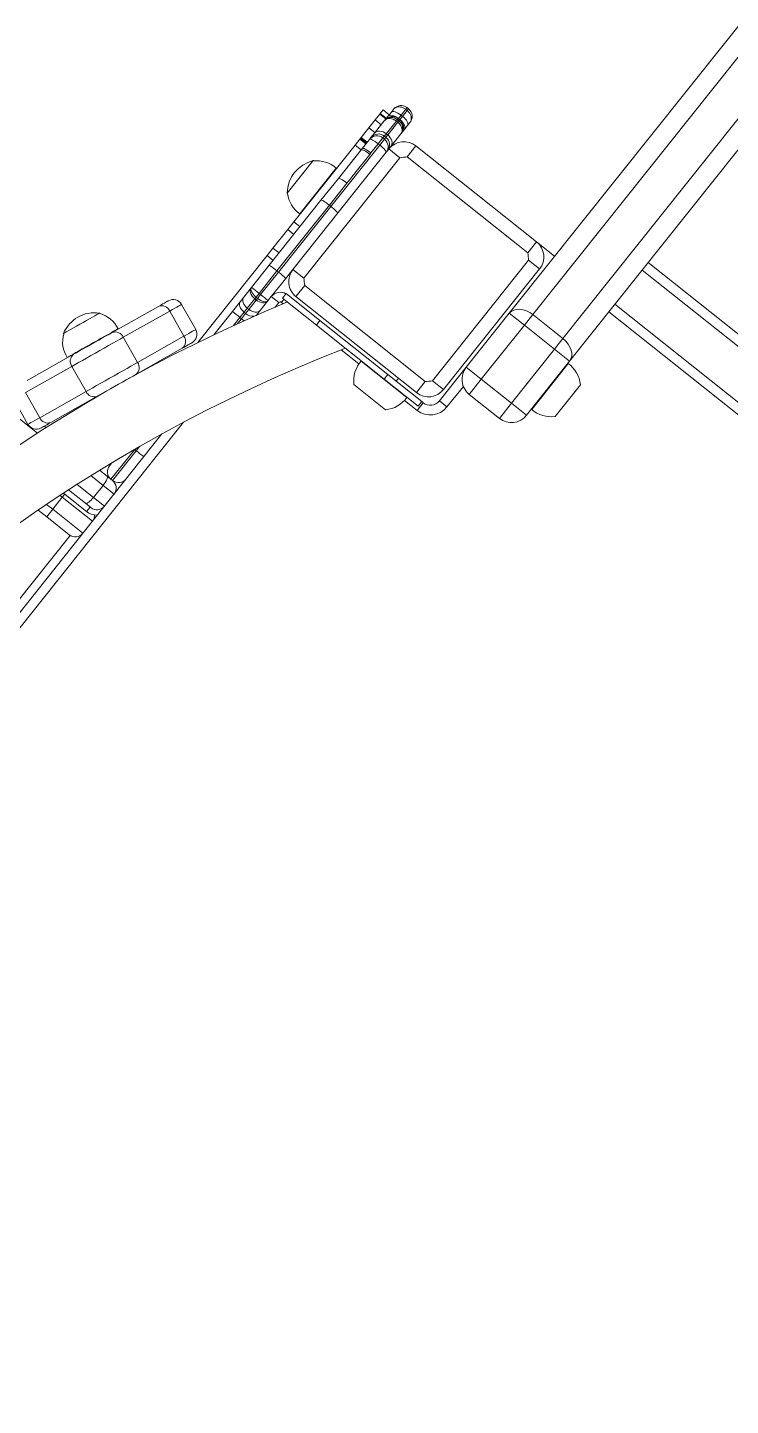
# Model space of a CAD drawing. Header units: millimetres. Extents: x -229914 to 856942, y -268655 to 87212.
# Drawn here: x -141990 to -141625, y 22573 to 23288 of the extents above; entities that cross this region are included whole.
import ezdxf

# ---------------------------------------------------------------- set-up
doc = ezdxf.new("R2010")
doc.units = ezdxf.units.MM

# ---------------------------------------------------------------- blocks, each defined once
blk = doc.blocks.new('Т912NEW')
at = {"color": 7, "linetype": 'Continuous', "lineweight": 15}
for p, q in [((-2987.25, -1042.63), (-2987.25, -509.8)), ((-2947.25, -507.9), (-2947.25, -1042.63)), ((-2231.25, -982.1), (-2947.25, -982.1)), ((-3094.25, -992.16), (-3095.25, -992.16)), ((-3095.25, -993.27), (-3095.25, -997.15)), ((-3094.25, -993.27), (-3095.25, -993.27)), ((-3094.25, -997.15), (-3094.25, -993.27)), ((-3100.25, -1000.82), (-3104.25, -1000.82)), ((-3104.25, -1003.22), (-3104.25, -1000.82)), ((-3100.25, -999.27), (-3100.25, -997.28)), ((-3100.25, -1002.02), (-3100.25, -999.27)), ((-3095.25, -997.15), (-3095.25, -999.35)), ((-3094.25, -997.15), (-3095.25, -997.15)), ((-3094.25, -999.35), (-3095.25, -999.35)), ((-3094.25, -999.5), (-3095.25, -999.5)), ((-3095.25, -999.51), (-3095.25, -999.5)), ((-3095.25, -1000.24), (-3095.25, -1001.1)), ((-3094.25, -1000.24), (-3095.25, -1000.24)), ((-3095.25, -1001.1), (-3095.25, -1009.51)), ((-3094.25, -1001.1), (-3095.25, -1001.1)), ((-3094.25, -999.35), (-3094.25, -997.15)), ((-3094.25, -999.5), (-3094.25, -999.51)), ((-3094.25, -1001.1), (-3094.25, -1000.24)), ((-3094.25, -1009.51), (-3094.25, -1001.1)), ((-3089.25, -997.28), (-3089.25, -999.27)), ((-3089.25, -999.27), (-3089.25, -1002.02)), ((-3100.25, -1003.22), (-3104.25, -1003.22)), ((-3104.25, -1003.62), (-3104.25, -1003.22)), ((-3100.25, -1003.62), (-3104.25, -1003.62)), ((-3104.25, -1007.52), (-3104.25, -1003.62)), ((-3100.25, -1007.52), (-3104.25, -1007.52)), ((-3104.25, -1012.72), (-3104.25, -1007.52)), ((-3100.25, -1004.5), (-3100.25, -1002.02)), ((-3100.25, -1004.83), (-3100.25, -1004.5)), ((-3100.25, -1013.24), (-3100.25, -1004.83)), ((-3089.25, -1002.02), (-3089.25, -1004.5)), ((-3089.25, -1004.5), (-3089.25, -1004.83)), ((-3089.25, -1004.83), (-3089.25, -1013.24)), ((-3079.25, -1004.83), (-3079.25, -1012.16)), ((-3079.25, -1004.83), (-2999.25, -1004.83)), ((-2999.25, -1012.16), (-2999.25, -1004.83)), ((-2987.25, -1004.83), (-2999.25, -1004.83)), ((-2947.25, -1004.83), (-2231.25, -1004.83)), ((-3100.25, -1012.72), (-3104.25, -1012.72)), ((-3104.25, -1019.08), (-3104.25, -1012.72)), ((-3100.25, -1016.03), (-3100.25, -1013.24)), ((-3095.25, -1009.51), (-3095.25, -1011.03)), ((-3094.25, -1009.51), (-3095.25, -1009.51)), ((-3095.25, -1011.03), (-3095.25, -1012.26)), ((-3094.25, -1011.03), (-3095.25, -1011.03)), ((-3095.25, -1012.26), (-3095.25, -1016.18)), ((-3094.25, -1012.26), (-3095.25, -1012.26)), ((-3094.25, -1011.03), (-3094.25, -1009.51)), ((-3094.25, -1012.26), (-3094.25, -1011.03)), ((-3094.25, -1016.18), (-3094.25, -1012.26)), ((-3089.25, -1013.24), (-3089.25, -1014.83)), ((-3081.93, -1014.83), (-3089.25, -1014.83)), ((-3089.25, -1094.83), (-3089.25, -1014.83)), ((-3081.93, -1014.83), (-3081.93, -1094.83)), ((-2999.25, -1012.16), (-3079.25, -1012.16)), ((-2996.58, -1094.83), (-2996.58, -1014.83)), ((-2989.25, -1014.83), (-2996.58, -1014.83)), ((-2989.25, -1014.83), (-2989.25, -1094.83)), ((-3100.25, -1019.08), (-3104.25, -1019.08)), ((-3104.25, -1019.56), (-3104.25, -1019.08)), ((-3100.25, -1019.56), (-3104.25, -1019.56)), ((-3104.25, -1019.73), (-3104.25, -1019.56)), ((-3100.25, -1019.73), (-3104.25, -1019.73)), ((-3104.25, -1020.24), (-3104.25, -1019.73)), ((-3100.25, -1020.24), (-3104.25, -1020.24)), ((-3104.25, -1024.15), (-3104.25, -1020.24)), ((-3100.25, -1017.26), (-3100.25, -1016.03)), ((-3100.25, -1023.28), (-3100.25, -1017.26)), ((-3095.25, -1016.18), (-3095.25, -1022.26)), ((-3094.25, -1016.18), (-3095.25, -1016.18)), ((-3095.25, -1022.26), (-3095.25, -1023.16)), ((-3094.25, -1056.9), (-3094.25, -1016.18)), ((-3100.25, -1024.15), (-3104.25, -1024.15)), ((-3104.25, -1075.12), (-3104.25, -1024.15)), ((-3100.25, -1024.15), (-3100.25, -1023.28)), ((-3100.25, -1043.09), (-3100.25, -1024.15)), ((-2977.25, -1042.63), (-2977.25, -1035.56)), ((-2977.25, -1035.56), (-2957.25, -1035.56)), ((-2957.25, -1042.63), (-2957.25, -1035.56)), ((-3116.01, -1044.09), (-3116.25, -1044.08)), ((-3116.25, -1044.08), (-3116.25, -1065.58)), ((-3104.45, -1039.65), (-3104.45, -1070.02)), ((-3104.25, -1039.66), (-3104.45, -1039.66)), ((-3100.25, -1057.61), (-3100.25, -1043.09)), ((-3095.25, -1042.24), (-3095.25, -1056.9)), ((-2987.25, -1078.48), (-2987.25, -1042.63)), ((-2977.25, -1042.63), (-2987.25, -1042.63)), ((-2977.25, -1042.63), (-2977.25, -1078.48)), ((-2957.25, -1042.63), (-2977.25, -1042.63)), ((-2957.25, -1078.48), (-2957.25, -1042.63)), ((-2957.25, -1042.63), (-2947.25, -1042.63)), ((-2947.25, -1042.63), (-2947.25, -1078.48)), ((-2947.05, -1044.03), (-2947.25, -1044.03)), ((-2947.05, -1074.38), (-2947.05, -1044.01)), ((-2935.25, -1069.7), (-2935.25, -1048.7)), ((-3100.25, -1100.71), (-3100.25, -1057.61)), ((-3095.25, -1056.9), (-3095.25, -1100.54)), ((-3094.25, -1056.9), (-3095.25, -1056.9)), ((-3094.25, -1100.54), (-3094.25, -1056.9)), ((-3116.25, -1065.58), (-3116.01, -1065.58)), ((-3104.45, -1070), (-3104.25, -1070)), ((-3100.25, -1075.12), (-3104.25, -1075.12)), ((-3104.25, -1080.25), (-3104.25, -1075.12)), ((-2987.25, -1078.48), (-2977.25, -1078.48)), ((-2987.25, -1100.83), (-2987.25, -1078.48)), ((-2977.25, -1088.48), (-2977.25, -1078.48)), ((-2977.25, -1078.48), (-2957.25, -1078.48)), ((-2957.25, -1088.48), (-2957.25, -1078.48)), ((-2947.25, -1078.48), (-2957.25, -1078.48)), ((-2947.25, -1074.37), (-2947.05, -1074.37)), ((-3100.25, -1080.25), (-3104.25, -1080.25)), ((-3104.25, -1080.29), (-3104.25, -1080.25)), ((-3100.25, -1080.29), (-3104.25, -1080.29)), ((-3104.25, -1092.58), (-3104.25, -1080.29)), ((-3100.25, -1092.58), (-3104.25, -1092.58)), ((-3104.25, -1097.55), (-3104.25, -1092.58)), ((-2957.25, -1088.48), (-2977.25, -1088.48)), ((-3100.25, -1097.55), (-3104.25, -1097.55)), ((-3104.25, -1155.25), (-3104.25, -1097.55)), ((-3100.25, -1115.48), (-3100.25, -1100.71)), ((-3095.25, -1100.54), (-3095.25, -1115.44)), ((-3094.25, -1100.54), (-3095.25, -1100.54)), ((-3094.25, -1115.44), (-3094.25, -1100.54)), ((-3089.25, -1094.83), (-3089.25, -1100.71)), ((-3089.25, -1094.83), (-3081.93, -1094.83)), ((-3089.25, -1100.71), (-3089.25, -1112.83)), ((-3079.25, -1097.51), (-2999.25, -1097.51)), ((-3079.25, -1097.51), (-3079.25, -1104.83)), ((-2999.25, -1104.83), (-2999.25, -1097.51)), ((-2996.58, -1094.83), (-2989.25, -1094.83)), ((-2987.25, -1100.83), (-2982.25, -1100.83)), ((-3084.25, -1106.78), (-3084.25, -1109.78)), ((-3084.25, -1106.78), (-3061.75, -1106.78)), ((-2999.25, -1104.83), (-3079.25, -1104.83)), ((-3061.75, -1106.78), (-3061.75, -1109.78)), ((-3061.75, -1106.78), (-3016.75, -1106.78)), ((-3016.75, -1106.78), (-3016.75, -1109.78)), ((-3016.75, -1106.78), (-2994.25, -1106.78)), ((-3011.25, -1104.83), (-3011.25, -1106.78)), ((-2994.25, -1109.78), (-2994.25, -1106.78)), ((-2994.25, -1106.83), (-2993.25, -1106.83)), ((-2993.25, -1106.83), (-2993.25, -1111.83)), ((-3100.25, -1115.68), (-3100.25, -1115.48)), ((-3100.25, -1121.84), (-3100.25, -1115.68)), ((-3095.25, -1115.44), (-3095.25, -1117.97)), ((-3094.25, -1115.44), (-3095.25, -1115.44)), ((-3094.25, -1117.97), (-3094.25, -1115.44)), ((-3084.25, -1112.83), (-3089.25, -1112.83)), ((-3089.25, -1125.19), (-3089.25, -1112.83)), ((-3084.25, -1109.78), (-3061.75, -1109.78)), ((-3061.75, -1109.78), (-3016.75, -1109.78)), ((-3031.94, -1109.98), (-3001.57, -1109.98)), ((-3031.92, -1109.78), (-3031.92, -1109.98)), ((-3016.75, -1109.78), (-2994.25, -1109.78)), ((-3001.58, -1109.98), (-3001.58, -1109.78)), ((-3100.25, -1124.92), (-3100.25, -1121.84)), ((-3094.25, -1117.97), (-3095.25, -1117.97)), ((-3095.25, -1117.97), (-3095.25, -1119.08)), ((-3094.25, -1119.08), (-3095.25, -1119.08)), ((-3095.25, -1119.08), (-3095.25, -1125.28)), ((-3094.25, -1119.08), (-3094.25, -1117.97)), ((-3094.25, -1125.28), (-3094.25, -1119.08)), ((-3027.25, -1121.78), (-3006.25, -1121.78)), ((-3100.25, -1131.36), (-3100.25, -1124.92)), ((-3094.25, -1125.28), (-3095.25, -1125.28)), ((-3095.25, -1125.28), (-3095.25, -1127.91)), ((-3094.25, -1127.91), (-3095.25, -1127.91)), ((-3095.25, -1127.91), (-3095.25, -1131.42)), ((-3094.25, -1127.91), (-3094.25, -1125.28)), ((-3094.25, -1131.42), (-3094.25, -1127.91)), ((-3100.25, -1146.93), (-3100.25, -1131.36)), ((-3094.25, -1131.42), (-3095.25, -1131.42)), ((-3125.82, -1151.53), (-3136.18, -1177.18)), ((-3125.82, -1151.53), (-3111.91, -1157.15)), ((-3123.19, -1145.02), (-3109.28, -1150.64)), ((-3142.25, -1178.86), (-3131.89, -1153.21)), ((-3122.27, -1182.8), (-3111.91, -1157.15)), ((-3108.71, -1162.57), (-3119.07, -1188.22)), ((-3153.44, -1175.14), (-3153.65, -1175.05)), ((-3140.87, -1175.44), (-3141.06, -1175.37)), ((-3136.18, -1177.18), (-3122.27, -1182.8)), ((-3115.88, -1180.33), (-3115.66, -1180.42)), ((-3161.71, -1194.98), (-3161.49, -1195.06)), ((-3161.22, -1225.81), (-3150.86, -1200.16)), ((-3147.66, -1205.59), (-3158.02, -1231.23)), ((-3152.42, -1203.5), (-3152.24, -1203.57)), ((-3147.66, -1205.59), (-3133.75, -1211.21)), ((-3089.25, -1805.72), (-3089.25, -1203.95)), ((-3144.11, -1236.85), (-3133.75, -1211.21)), ((-3127.68, -1209.53), (-3138.04, -1235.17)), ((-3130.87, -1217.42), (-3130.64, -1217.51)), ((-3094.25, -1219.06), (-3095.25, -1219.06)), ((-3095.25, -1219.06), (-3095.25, -1238.83)), ((-3094.25, -1238.83), (-3094.25, -1219.06)), ((-3158.02, -1231.23), (-3144.11, -1236.85)), ((-3100.25, -1232.75), (-3100.57, -1232.75)), ((-3100.25, -1233.83), (-3100.25, -1231.81)), ((-3160.65, -1237.74), (-3146.74, -1243.36)), ((-3139.52, -1238.83), (-3138.32, -1238.83)), ((-3102.8, -1238.83), (-3097.87, -1238.83)), ((-3097.87, -1238.83), (-3095.25, -1238.83)), ((-3096.48, -1251.83), (-3096.48, -1243.83)), ((-3089.25, -1243.83), (-3096.48, -1243.83)), ((-3094.25, -1238.83), (-3095.25, -1238.83)), ((-3097.87, -1256.83), (-3109.05, -1256.83)), ((-3094.25, -1256.83), (-3097.87, -1256.83)), ((-3096.48, -1251.83), (-3089.25, -1251.83)), ((-3094.75, -1259.83), (-3094.75, -1256.83)), ((-3094.75, -1259.83), (-3110.04, -1259.83)), ((-3109.25, -1269.83), (-3109.25, -1261.83)), ((-3109.25, -1261.83), (-3089.25, -1261.83)), ((-3109.25, -1274.83), (-3109.25, -1269.83)), ((-3089.25, -1269.83), (-3109.25, -1269.83)), ((-3114.82, -1274.83), (-3109.25, -1274.83)), ((-3109.25, -1274.83), (-3094.25, -1274.83))]:
    blk.add_line(p, q, dxfattribs=at)
at = {"color": 8, "linetype": 'Continuous', "lineweight": 15}
for p, q in [((-2977.25, -510.23), (-2977.25, -1035.56)), ((-2957.25, -1035.56), (-2957.25, -509.23)), ((-2947.25, -977.1), (-2231.25, -977.1)), ((-3095.25, -992.16), (-3095.25, -993.27)), ((-3094.25, -993.27), (-3094.25, -992.16)), ((-3095.25, -999.35), (-3095.25, -999.5)), ((-3095.25, -999.5), (-3095.25, -1000.24)), ((-3094.25, -999.5), (-3094.25, -999.35)), ((-3094.25, -1000.24), (-3094.25, -999.5)), ((-2231.25, -1009.83), (-2947.25, -1009.83)), ((-2982.25, -1087.14), (-2982.25, -1100.83)), ((-3084.25, -1112.83), (-3084.25, -1115.82)), ((-3083.25, -1109.78), (-3083.25, -1111.83)), ((-3082.08, -1111.83), (-3083.25, -1111.83)), ((-3031.92, -1111.83), (-3043.62, -1111.83)), ((-2993.25, -1111.83), (-3001.58, -1111.83)), ((-3089.28, -1125.25), (-3089.25, -1124.92)), ((-3095.25, -1131.42), (-3095.25, -1136.85)), ((-3094.25, -1134.87), (-3094.25, -1131.42)), ((-3119.63, -1189.6), (-3119.57, -1189.63)), ((-3084.25, -1192.21), (-3084.25, -1817.46)), ((-3127.12, -1208.15), (-3127.06, -1208.17)), ((-3095.36, -1219.06), (-3095.25, -1219.06)), ((-3095.25, -1218.8), (-3095.25, -1219.06)), ((-3094.25, -1219.06), (-3094.25, -1216.26)), ((-3140.02, -1243.83), (-3345.35, -1243.83)), ((-3096.48, -1243.83), (-3104.58, -1243.83)), ((-3107.36, -1251.83), (-3096.48, -1251.83)), ((-3110.7, -1261.83), (-3109.25, -1261.83)), ((-3109.25, -1259.83), (-3109.25, -1261.83)), ((-3109.25, -1269.83), (-3113.26, -1269.83)), ((-3093.75, -1274.81), (-3093.75, -1734.86))]:
    blk.add_line(p, q, dxfattribs=at)
at = {"color": 7, "linetype": 'Continuous', "lineweight": 15, "flags": 128}
for points in [[(-3095.25, -997.15), (-3096.23, -997.19), (-3097.17, -997.31), (-3098.03, -997.51), (-3098.79, -997.77), (-3099.41, -998.09), (-3099.87, -998.46), (-3100.16, -998.86), (-3100.25, -999.27)], [(-3095.25, -999.35), (-3096.23, -999.4), (-3097.17, -999.55), (-3098.03, -999.8), (-3098.79, -1000.13), (-3099.41, -1000.53), (-3099.87, -1001), (-3100.16, -1001.5), (-3100.25, -1002.02)], [(-3095.25, -1001.1), (-3096.23, -1001.17), (-3097.17, -1001.38), (-3098.03, -1001.73), (-3098.79, -1002.19), (-3099.41, -1002.76), (-3099.87, -1003.4), (-3100.16, -1004.1), (-3100.25, -1004.83)], [(-3089.25, -999.27), (-3089.35, -998.86), (-3089.63, -998.46), (-3090.09, -998.09), (-3090.72, -997.77), (-3091.47, -997.51), (-3092.34, -997.31), (-3093.28, -997.19), (-3094.25, -997.15)], [(-3089.25, -1002.02), (-3089.35, -1001.5), (-3089.63, -1001), (-3090.09, -1000.53), (-3090.72, -1000.13), (-3091.47, -999.8), (-3092.34, -999.55), (-3093.28, -999.4), (-3094.25, -999.35)], [(-3089.25, -1004.83), (-3089.35, -1004.1), (-3089.63, -1003.4), (-3090.09, -1002.76), (-3090.72, -1002.19), (-3091.47, -1001.73), (-3092.34, -1001.38), (-3093.28, -1001.17), (-3094.25, -1001.1)], [(-3095.25, -1009.51), (-3096.23, -1009.58), (-3097.17, -1009.79), (-3098.03, -1010.14), (-3098.79, -1010.6), (-3099.41, -1011.17), (-3099.87, -1011.81), (-3100.16, -1012.51), (-3100.25, -1013.24)], [(-3089.25, -1013.24), (-3089.35, -1012.51), (-3089.63, -1011.81), (-3090.09, -1011.17), (-3090.72, -1010.6), (-3091.47, -1010.14), (-3092.34, -1009.79), (-3093.28, -1009.58), (-3094.25, -1009.51)], [(-3100.25, -1017.26), (-3100.16, -1017.05), (-3099.87, -1016.85), (-3099.41, -1016.66), (-3098.79, -1016.5), (-3098.03, -1016.36), (-3097.17, -1016.26), (-3096.23, -1016.2), (-3095.25, -1016.18)], [(-3100.25, -1023.28), (-3100.16, -1023.08), (-3099.87, -1022.89), (-3099.41, -1022.71), (-3098.79, -1022.56), (-3098.03, -1022.43), (-3097.17, -1022.34), (-3096.23, -1022.28), (-3095.25, -1022.26)], [(-3094.25, -1016.18), (-3093.28, -1016.2), (-3092.34, -1016.26), (-3091.47, -1016.36), (-3090.72, -1016.5), (-3090.09, -1016.66), (-3089.63, -1016.85), (-3089.35, -1017.05), (-3089.25, -1017.26)], [(-3100.25, -1024.15), (-3100.14, -1023.96), (-3099.84, -1023.77), (-3099.38, -1023.6), (-3098.75, -1023.45), (-3098, -1023.32), (-3097.14, -1023.23), (-3096.22, -1023.17), (-3095.25, -1023.16)], [(-2977.25, -1035.56), (-2979.2, -1035.69), (-2981.08, -1036.09), (-2982.81, -1036.75), (-2984.32, -1037.63), (-2985.57, -1038.7), (-2986.49, -1039.92), (-2987.06, -1041.25), (-2987.25, -1042.63)], [(-2947.25, -1042.63), (-2947.44, -1041.25), (-2948.01, -1039.92), (-2948.94, -1038.7), (-2950.18, -1037.63), (-2951.7, -1036.75), (-2953.42, -1036.09), (-2955.3, -1035.69), (-2957.25, -1035.56)], [(-3100.25, -1043.09), (-3100.16, -1042.93), (-3099.87, -1042.77), (-3099.41, -1042.62), (-3098.79, -1042.49), (-3098.03, -1042.39), (-3097.17, -1042.31), (-3096.23, -1042.26), (-3095.25, -1042.24)], [(-3100.25, -1057.61), (-3100.16, -1057.47), (-3099.87, -1057.34), (-3099.41, -1057.21), (-3098.79, -1057.11), (-3098.03, -1057.02), (-3097.17, -1056.95), (-3096.23, -1056.91), (-3095.25, -1056.9)], [(-3094.25, -1056.9), (-3093.28, -1056.91), (-3092.34, -1056.95), (-3091.47, -1057.02), (-3090.72, -1057.11), (-3090.09, -1057.21), (-3089.63, -1057.34), (-3089.35, -1057.47), (-3089.25, -1057.61)], [(-3100.25, -1115.48), (-3100.16, -1115.97), (-3099.87, -1116.43), (-3099.41, -1116.86), (-3098.79, -1117.24), (-3098.03, -1117.55), (-3097.17, -1117.78), (-3096.23, -1117.92), (-3095.25, -1117.97)], [(-3100.25, -1115.68), (-3100.16, -1116.34), (-3099.87, -1116.98), (-3099.41, -1117.57), (-3098.79, -1118.08), (-3098.03, -1118.5), (-3097.17, -1118.82), (-3096.23, -1119.01), (-3095.25, -1119.08)], [(-3094.25, -1117.97), (-3093.28, -1117.92), (-3092.34, -1117.78), (-3091.47, -1117.55), (-3090.72, -1117.24), (-3090.09, -1116.86), (-3089.63, -1116.43), (-3089.35, -1115.97), (-3089.25, -1115.48)], [(-3094.25, -1119.08), (-3093.28, -1119.01), (-3092.34, -1118.82), (-3091.47, -1118.5), (-3090.72, -1118.08), (-3090.09, -1117.57), (-3089.63, -1116.98), (-3089.35, -1116.34), (-3089.25, -1115.68)], [(-3100.25, -1121.84), (-3100.16, -1122.51), (-3099.87, -1123.16), (-3099.41, -1123.75), (-3098.79, -1124.27), (-3098.03, -1124.7), (-3097.17, -1125.02), (-3096.23, -1125.21), (-3095.25, -1125.28)], [(-3094.25, -1125.28), (-3093.28, -1125.21), (-3092.34, -1125.02), (-3091.47, -1124.7), (-3090.72, -1124.27), (-3090.09, -1123.75), (-3089.63, -1123.16), (-3089.35, -1122.51), (-3089.25, -1121.84)], [(-3100.25, -1124.92), (-3100.16, -1125.51), (-3099.87, -1126.06), (-3099.41, -1126.58), (-3098.79, -1127.03), (-3098.03, -1127.4), (-3097.17, -1127.68), (-3096.23, -1127.85), (-3095.25, -1127.91)], [(-3131.89, -1153.21), (-3131.39, -1151.98), (-3130.95, -1150.89), (-3130.58, -1149.96), (-3130.26, -1149.18), (-3130.02, -1148.58), (-3129.84, -1148.14), (-3129.73, -1147.87), (-3129.7, -1147.79)], [(-3123.19, -1145.02), (-3123.23, -1145.13), (-3123.36, -1145.45), (-3123.57, -1145.97), (-3123.87, -1146.7), (-3124.24, -1147.63), (-3124.69, -1148.75), (-3125.22, -1150.05), (-3125.82, -1151.53)], [(-3111.91, -1157.15), (-3111.31, -1155.67), (-3110.79, -1154.37), (-3110.33, -1153.25), (-3109.96, -1152.32), (-3109.66, -1151.59), (-3109.45, -1151.06), (-3109.32, -1150.75), (-3109.28, -1150.64)], [(-3106.52, -1157.15), (-3106.55, -1157.24), (-3106.66, -1157.5), (-3106.84, -1157.94), (-3107.08, -1158.55), (-3107.4, -1159.32), (-3107.77, -1160.26), (-3108.21, -1161.34), (-3108.71, -1162.57)], [(-3153.65, -1175.05), (-3153.72, -1175.22), (-3153.93, -1175.72), (-3154.26, -1176.54), (-3154.71, -1177.65), (-3155.25, -1179.01), (-3155.89, -1180.57), (-3156.58, -1182.29), (-3157.31, -1184.09), (-3158.05, -1185.93), (-3158.78, -1187.74), (-3159.48, -1189.46), (-3160.11, -1191.02), (-3160.66, -1192.38), (-3161.11, -1193.49), (-3161.44, -1194.31), (-3161.64, -1194.81), (-3161.71, -1194.98), (-3161.71, -1194.98)], [(-3141.05, -1175.35), (-3141.12, -1175.52), (-3141.32, -1176.01), (-3141.64, -1176.82), (-3142.09, -1177.92), (-3142.64, -1179.29), (-3143.29, -1180.9), (-3144.02, -1182.71), (-3144.82, -1184.68), (-3145.66, -1186.75), (-3146.52, -1188.9), (-3147.39, -1191.05), (-3148.25, -1193.17), (-3149.07, -1195.19), (-3149.83, -1197.09), (-3150.53, -1198.8), (-3151.13, -1200.3), (-3151.63, -1201.54), (-3152.02, -1202.49), (-3152.28, -1203.14), (-3152.41, -1203.47), (-3152.43, -1203.51)], [(-3150.86, -1200.16), (-3150.23, -1198.62), (-3149.52, -1196.84), (-3148.73, -1194.88), (-3147.88, -1192.79), (-3147, -1190.61), (-3146.11, -1188.41), (-3145.23, -1186.23), (-3144.38, -1184.14), (-3143.59, -1182.18), (-3142.88, -1180.4), (-3142.25, -1178.86)], [(-3136.18, -1177.18), (-3136.88, -1178.9), (-3137.66, -1180.85), (-3138.53, -1182.99), (-3139.45, -1185.27), (-3140.42, -1187.67), (-3141.42, -1190.14), (-3142.42, -1192.63), (-3143.42, -1195.09), (-3144.39, -1197.49), (-3145.31, -1199.78), (-3146.17, -1201.92), (-3146.96, -1203.86), (-3147.66, -1205.59)], [(-3133.75, -1211.21), (-3133.05, -1209.48), (-3132.27, -1207.54), (-3131.4, -1205.4), (-3130.48, -1203.11), (-3129.51, -1200.71), (-3128.51, -1198.25), (-3127.51, -1195.76), (-3126.51, -1193.29), (-3125.54, -1190.89), (-3124.62, -1188.61), (-3123.76, -1186.47), (-3122.97, -1184.52), (-3122.27, -1182.8)], [(-3119.07, -1188.22), (-3119.7, -1189.77), (-3120.41, -1191.54), (-3121.2, -1193.5), (-3122.05, -1195.6), (-3122.93, -1197.77), (-3123.82, -1199.98), (-3124.7, -1202.15), (-3125.55, -1204.25), (-3126.34, -1206.21), (-3127.06, -1207.98), (-3127.68, -1209.53)], [(-3146.74, -1243.36), (-3146.7, -1243.25), (-3146.57, -1242.94), (-3146.36, -1242.41), (-3146.06, -1241.68), (-3145.69, -1240.75), (-3145.24, -1239.63), (-3144.71, -1238.33), (-3144.11, -1236.85)], [(-3138.04, -1235.17), (-3138.54, -1236.41), (-3138.98, -1237.49), (-3139.36, -1238.43), (-3139.67, -1239.2), (-3139.91, -1239.81), (-3140.09, -1240.25), (-3140.2, -1240.51), (-3140.23, -1240.6)], [(-3096.48, -1243.83), (-3096.51, -1242.86), (-3096.59, -1241.92), (-3096.72, -1241.06), (-3096.89, -1240.3), (-3097.1, -1239.68), (-3097.34, -1239.22), (-3097.6, -1238.93), (-3097.87, -1238.83)], [(-3097.87, -1256.83), (-3097.6, -1256.74), (-3097.34, -1256.45), (-3097.1, -1255.99), (-3096.89, -1255.37), (-3096.72, -1254.61), (-3096.59, -1253.75), (-3096.51, -1252.81), (-3096.48, -1251.83)]]:
    blk.add_lwpolyline(points, dxfattribs=at)
at = {"color": 8, "linetype": 'Continuous', "lineweight": 15, "flags": 128}
blk.add_lwpolyline([(-3094.25, -1131.42), (-3093.28, -1131.42), (-3092.49, -1131.42)], dxfattribs=at)
at = {"color": 7, "linetype": 'Continuous', "lineweight": 15}
for centre, radius, start, end in [((-3095.25, -1004.5), 5, 89.98549, 179.98991), ((-3095.59, -1004.9), 4.68, 85.82286, 175.10671), ((-3094.25, -1004.5), 5, 0.01869, 90.00591), ((-3093.91, -1004.9), 4.68, 4.90218, 94.16825), ((-3079.25, -1014.83), 10, 90, 180), ((-2999.25, -1014.83), 10, 0, 90), ((-3095.25, -1016.03), 5, 89.99591, 180.00102), ((-3095.25, -1017.26), 5, 89.99591, 180.00102), ((-3094.25, -1016.04), 5, 0.00758, 89.9955), ((-3094.25, -1017.26), 5, 0.00758, 89.9955), ((-3044.22, -1049.87), 51.47, 132.89227, 137.10646), ((-3034.13, -1049.72), 51.26, 42.88462, 47.11666), ((-3102.44, -1054.83), 17.5, 142.09996, 217.90004), ((-3105.25, -1054.84), 15.21, 86.9847, 135.04421), ((-2946.25, -1059.2), 15.21, 43.67358, 93.0153), ((-3105.25, -1054.83), 15.21, 224.95579, 273.0153), ((-2946.25, -1059.19), 15.21, 266.9847, 316.32642), ((-2977.25, -1078.48), 10, 180, 270), ((-2957.25, -1078.48), 10, 270, 0), ((-3096.5, -1136.86), 36.34, 88.03114, 95.92461), ((-3093, -1136.87), 36.36, 84.07682, 91.96743), ((-3079.25, -1094.83), 10, 180, 270), ((-3044.23, -1059.81), 51.46, 222.89312, 227.10816), ((-3034.12, -1059.96), 51.25, 312.88291, 317.11581), ((-2999.25, -1094.83), 10, 270, 0), ((-2993.25, -1100.83), 11, 270, 360), ((-2993.25, -1100.83), 6, 270, 360), ((-3083.25, -1112.83), 6, 99.59407, 180), ((-2366.1, -1504.83), 816.75, 151.07205, 208.92854), ((-2366.1, -1504.83), 783.25, 149.71114, 210.28894), ((-3096.5, -1268.79), 153.36, 89.53341, 91.4016), ((-3093, -1268.85), 153.42, 88.59874, 90.46625), ((-3083.25, -1112.83), 1, 90, 180), ((-3016.75, -1110.78), 15.21, 176.9847, 226.32642), ((-3016.75, -1110.78), 15.21, 313.67358, 3.0153), ((-3096.5, -1022.65), 108.78, 268.02429, 270.65826), ((-3127.98, -1155.51), 4.53, 61.46244, 149.44334), ((-3125.06, -1149.66), 5, 68, 158), ((-3111.15, -1155.28), 5, 338, 68), ((-3113.12, -1161.52), 4.53, 346.55525, 74.54348), ((-3144.88, -1190.19), 17.5, 120.09996, 195.90004), ((-3147.48, -1189.14), 15.21, 64.9847, 113.04421), ((-3138.35, -1181.16), 4.53, 61.45984, 149.44825), ((-3123.48, -1187.17), 4.53, 346.5458, 74.54518), ((-3147.48, -1189.13), 15.21, 202.95579, 251.0153), ((-3146.45, -1201.22), 4.53, 166.5507, 254.54056), ((-3131.58, -1207.22), 4.53, 241.46088, 329.44721), ((-3093, -1110.25), 108.82, 269.34222, 271.97523), ((-3141.95, -1232.87), 4.53, 241.46169, 329.44409), ((-3095.25, -1233.83), 5, 180, 270), ((-3094.25, -1233.83), 5, 270, 0), ((-3144.87, -1238.72), 5, 248, 338), ((-3094.25, -1243.83), 5, 0, 90), ((-3094.75, -1251.33), 8.5, 270, 310.32022), ((-3094.25, -1251.83), 5, 270, 0), ((-3094.25, -1261.83), 5, 0, 39.718), ((-3094.25, -1269.83), 5, 270, 0)]:
    blk.add_arc(centre, radius, start, end, dxfattribs=at)
at = {"color": 8, "linetype": 'Continuous', "lineweight": 15}
blk.add_arc((-3093.88, -1121.98), 5.94, 266.42556, 312.65756, dxfattribs=at)
at = {"color": 7, "linetype": 'Continuous', "lineweight": 15}
for points, knots in [([(-3095.25, -992.18), (-3095.76, -992.23), (-3096.77, -992.32), (-3098.13, -993.03), (-3099.26, -994.09), (-3100.05, -995.55), (-3100.25, -996.68), (-3100.25, -997.28), (-3100.25, -997.28)], [0, 0, 0, 0, 0.19194, 0.379517, 0.569418, 0.774249, 0.998136, 1, 1, 1, 1]), ([(-3095.25, -993.27), (-3095.76, -993.31), (-3096.77, -993.39), (-3098.13, -993.96), (-3099.26, -994.82), (-3099.91, -995.75), (-3100.2, -996.6), (-3100.25, -997.05), (-3100.25, -997.28), (-3100.25, -997.28)], [0, 0, 0, 0, 0.191396, 0.378726, 0.568709, 0.773719, 0.884304, 0.998142, 1, 1, 1, 1]), ([(-3089.25, -997.28), (-3089.25, -997.28), (-3089.25, -996.68), (-3089.45, -995.55), (-3090.24, -994.09), (-3091.37, -993.03), (-3092.74, -992.32), (-3093.74, -992.23), (-3094.25, -992.18)], [0, 0, 0, 0, 0.001864, 0.225755, 0.430589, 0.620536, 0.808117, 1, 1, 1, 1]), ([(-3089.25, -997.28), (-3089.25, -997.28), (-3089.25, -997.05), (-3089.31, -996.6), (-3089.6, -995.75), (-3090.24, -994.82), (-3091.37, -993.96), (-3092.74, -993.39), (-3093.74, -993.31), (-3094.25, -993.27)], [0, 0, 0, 0, 0.001858, 0.115698, 0.226285, 0.431298, 0.621327, 0.80866, 1, 1, 1, 1]), ([(-3095.25, -1023.16), (-3095.25, -1026.21), (-3095.25, -1032.55), (-3095.25, -1038.93), (-3095.25, -1042.24)], [0, 0, 0, 0, 0.4807214, 1, 1, 1, 1])]:
    blk.add_open_spline(points, degree=3, knots=knots, dxfattribs=at)

msp = doc.modelspace()

# ---------------------------------------------------------------- block references
at = {"rotation": 321.4676820499667}
msp.add_blockref('Т912NEW', (-138753.82306, 22094.20638), dxfattribs=at)

doc.saveas('drawing.dxf')
